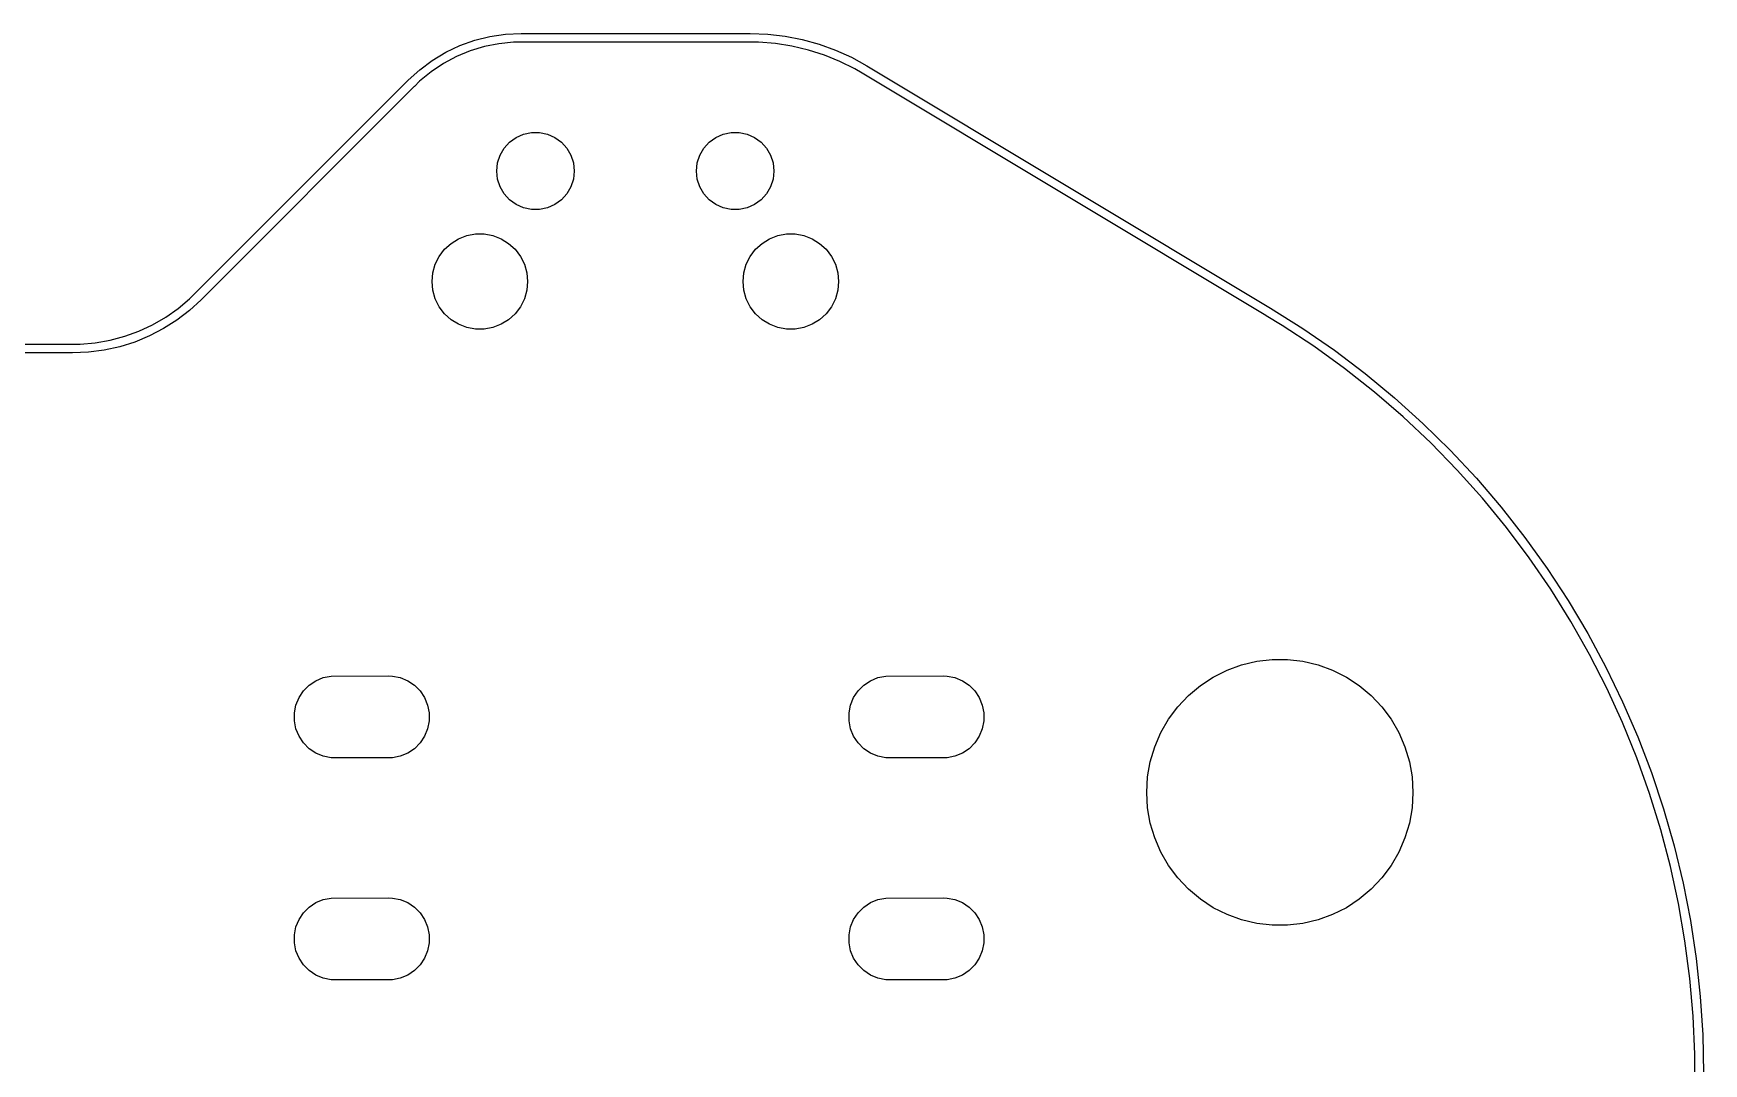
# Model space of a CAD drawing. Extents: x 96 to 246, y -139 to -34.
# Drawn here: x 208.07 to 245.71, y -59.85 to -36.64 of the extents above; entities that cross this region are included whole.
import ezdxf

# ---------------------------------------------------------------- set-up
doc = ezdxf.new("R2010")
doc.units = 0
doc.layers.add('BLACK', color=7, linetype='CONTINUOUS')

msp = doc.modelspace()

# ---------------------------------------------------------------- linework, layer by layer
at = {"layer": 'BLACK', "linetype": 'CONTINUOUS'}
for p, q in [((217.686734, -36.91426), (218.019372, -36.795242)), ((218.019372, -36.795242), (218.362074, -36.709403)), ((218.564912, -36.872977), (218.237267, -36.938145)), ((218.362074, -36.709403), (218.711541, -36.657571)), ((218.897368, -36.840241), (218.564912, -36.872977)), ((218.711541, -36.657571), (219.064405, -36.640245)), ((219.064399, -36.840245), (218.897368, -36.840241)), ((219.064402, -36.840245), (219.064399, -36.840244)), ((219.064399, -36.840244), (219.064399, -36.840245)), ((224.222602, -36.838333), (219.064402, -36.840245)), ((219.064405, -36.640245), (219.071536, -36.642156)), ((219.071536, -36.642156), (224.229732, -36.640245)), ((224.229735, -36.840245), (224.222602, -36.838333)), ((224.229732, -36.640245), (224.229733, -36.640245)), ((224.229733, -36.640245), (224.229734, -36.640245)), ((224.229734, -36.640245), (224.623077, -36.655431)), ((224.418978, -36.840208), (224.229735, -36.840245)), ((224.796336, -36.869395), (224.418978, -36.840208)), ((224.623077, -36.655431), (225.014079, -36.700911)), ((225.170319, -36.9276), (224.796336, -36.869395)), ((225.014079, -36.700911), (225.400408, -36.776412)), ((225.400408, -36.776412), (225.779763, -36.881485)), ((225.779763, -36.881485), (226.149884, -37.015505)), ((216.780579, -37.457401), (217.06434, -37.246942)), ((217.06434, -37.246942), (217.367365, -37.065312)), ((217.608954, -37.162957), (217.314337, -37.320435)), ((217.367365, -37.065312), (217.686734, -36.91426)), ((217.917588, -37.035116), (217.608954, -37.162957)), ((218.237267, -36.938145), (217.917588, -37.035116)), ((225.538698, -37.014476), (225.170319, -36.9276)), ((225.89928, -37.129507), (225.538698, -37.014476)), ((226.249915, -37.272005), (225.89928, -37.129507)), ((226.149884, -37.015505), (226.508565, -37.177672)), ((226.508565, -37.177672), (226.853671, -37.367021)), ((216.518819, -37.694658), (216.780579, -37.457401)), ((217.036577, -37.506035), (216.778347, -37.717968)), ((217.314337, -37.320435), (217.036577, -37.506035)), ((226.588515, -37.441124), (226.249915, -37.272005)), ((226.750656, -37.53845), (226.588515, -37.441124)), ((226.750764, -37.53853), (226.750656, -37.53845)), ((235.847975, -42.994625), (226.750764, -37.53853)), ((226.853671, -37.367021), (226.853664, -37.367032)), ((226.853664, -37.367032), (226.858811, -37.372355)), ((226.858811, -37.372355), (235.956021, -42.82845)), ((211.721917, -42.494266), (216.518817, -37.69466)), ((216.653837, -37.839777), (211.856936, -42.639385)), ((216.518817, -37.69466), (216.518819, -37.694658)), ((216.660241, -37.83608), (216.653837, -37.839777)), ((216.778347, -37.717968), (216.660241, -37.83608)), ((218.684189, -39.227698), (218.80617, -39.092225)), ((218.684189, -39.227698), (218.80617, -39.092225)), ((218.80617, -39.092225), (218.953652, -38.985073)), ((218.80617, -39.092225), (218.953652, -38.985073)), ((218.953652, -38.985073), (219.120189, -38.910926)), ((218.953652, -38.985073), (219.120189, -38.910926)), ((219.120189, -38.910926), (219.298503, -38.873024)), ((219.120189, -38.910926), (219.298503, -38.873024)), ((219.298503, -38.873024), (219.480801, -38.873024)), ((219.298503, -38.873024), (219.480801, -38.873024)), ((219.480801, -38.873024), (219.659115, -38.910926)), ((219.480801, -38.873024), (219.659115, -38.910926)), ((219.659115, -38.910926), (219.825652, -38.985073)), ((219.659115, -38.910926), (219.825652, -38.985073)), ((219.825652, -38.985073), (219.973134, -39.092225)), ((219.825652, -38.985073), (219.973134, -39.092225)), ((219.973134, -39.092225), (220.095115, -39.227698)), ((219.973134, -39.092225), (220.095115, -39.227698)), ((223.184189, -39.227698), (223.30617, -39.092225)), ((223.184189, -39.227698), (223.30617, -39.092225)), ((223.30617, -39.092225), (223.453652, -38.985073)), ((223.30617, -39.092225), (223.453652, -38.985073)), ((223.453652, -38.985073), (223.620189, -38.910926)), ((223.453652, -38.985073), (223.620189, -38.910926)), ((223.620189, -38.910926), (223.798503, -38.873024)), ((223.620189, -38.910926), (223.798503, -38.873024)), ((223.798503, -38.873024), (223.980801, -38.873024)), ((223.798503, -38.873024), (223.980801, -38.873024)), ((223.980801, -38.873024), (224.159115, -38.910926)), ((223.980801, -38.873024), (224.159115, -38.910926)), ((224.159115, -38.910926), (224.325652, -38.985073)), ((224.159115, -38.910926), (224.325652, -38.985073)), ((224.325652, -38.985073), (224.473134, -39.092225)), ((224.325652, -38.985073), (224.473134, -39.092225)), ((224.473134, -39.092225), (224.595115, -39.227698)), ((224.473134, -39.092225), (224.595115, -39.227698)), ((218.536707, -39.558948), (218.59304, -39.385573)), ((218.536707, -39.558948), (218.59304, -39.385573)), ((218.59304, -39.385573), (218.684189, -39.227698)), ((218.59304, -39.385573), (218.684189, -39.227698)), ((220.095115, -39.227698), (220.186264, -39.385573)), ((220.095115, -39.227698), (220.186264, -39.385573)), ((220.186264, -39.385573), (220.242597, -39.558948)), ((220.186264, -39.385573), (220.242597, -39.558948)), ((223.036707, -39.558948), (223.09304, -39.385573)), ((223.036707, -39.558948), (223.09304, -39.385573)), ((223.09304, -39.385573), (223.184189, -39.227698)), ((223.09304, -39.385573), (223.184189, -39.227698)), ((224.595115, -39.227698), (224.686264, -39.385573)), ((224.595115, -39.227698), (224.686264, -39.385573)), ((224.686264, -39.385573), (224.742597, -39.558948)), ((224.686264, -39.385573), (224.742597, -39.558948)), ((218.517652, -39.740247), (218.536707, -39.558948)), ((218.517652, -39.740247), (218.536707, -39.558948)), ((218.536707, -39.921546), (218.517652, -39.740247)), ((218.536707, -39.921546), (218.517652, -39.740247)), ((220.242597, -39.558948), (220.261652, -39.740247)), ((220.242597, -39.558948), (220.261652, -39.740247)), ((220.261652, -39.740247), (220.242597, -39.921546)), ((220.261652, -39.740247), (220.242597, -39.921546)), ((223.017652, -39.740247), (223.036707, -39.558948)), ((223.017652, -39.740247), (223.036707, -39.558948)), ((223.036707, -39.921546), (223.017652, -39.740247)), ((223.036707, -39.921546), (223.017652, -39.740247)), ((224.742597, -39.558948), (224.761652, -39.740247)), ((224.742597, -39.558948), (224.761652, -39.740247)), ((224.761652, -39.740247), (224.742597, -39.921546)), ((224.761652, -39.740247), (224.742597, -39.921546)), ((218.59304, -40.094921), (218.536707, -39.921546)), ((218.59304, -40.094921), (218.536707, -39.921546)), ((218.684189, -40.252796), (218.59304, -40.094921)), ((218.684189, -40.252796), (218.59304, -40.094921)), ((218.80617, -40.388269), (218.684189, -40.252796)), ((218.80617, -40.388269), (218.684189, -40.252796)), ((220.095115, -40.252796), (219.973134, -40.388269)), ((220.095115, -40.252796), (219.973134, -40.388269)), ((220.186264, -40.094921), (220.095115, -40.252796)), ((220.186264, -40.094921), (220.095115, -40.252796)), ((220.242597, -39.921546), (220.186264, -40.094921)), ((220.242597, -39.921546), (220.186264, -40.094921)), ((223.09304, -40.094921), (223.036707, -39.921546)), ((223.09304, -40.094921), (223.036707, -39.921546)), ((223.184189, -40.252796), (223.09304, -40.094921)), ((223.184189, -40.252796), (223.09304, -40.094921)), ((223.30617, -40.388269), (223.184189, -40.252796)), ((223.30617, -40.388269), (223.184189, -40.252796)), ((224.595115, -40.252796), (224.473134, -40.388269)), ((224.595115, -40.252796), (224.473134, -40.388269)), ((224.686264, -40.094921), (224.595115, -40.252796)), ((224.686264, -40.094921), (224.595115, -40.252796)), ((224.742597, -39.921546), (224.686264, -40.094921)), ((224.742597, -39.921546), (224.686264, -40.094921)), ((218.953652, -40.495421), (218.80617, -40.388269)), ((218.953652, -40.495421), (218.80617, -40.388269)), ((219.120189, -40.569568), (218.953652, -40.495421)), ((219.120189, -40.569568), (218.953652, -40.495421)), ((219.298503, -40.60747), (219.120189, -40.569568)), ((219.298503, -40.60747), (219.120189, -40.569568)), ((219.480801, -40.60747), (219.298503, -40.60747)), ((219.480801, -40.60747), (219.298503, -40.60747)), ((219.659115, -40.569568), (219.480801, -40.60747)), ((219.659115, -40.569568), (219.480801, -40.60747)), ((219.825652, -40.495421), (219.659115, -40.569568)), ((219.825652, -40.495421), (219.659115, -40.569568)), ((219.973134, -40.388269), (219.825652, -40.495421)), ((219.973134, -40.388269), (219.825652, -40.495421)), ((223.453652, -40.495421), (223.30617, -40.388269)), ((223.453652, -40.495421), (223.30617, -40.388269)), ((223.620189, -40.569568), (223.453652, -40.495421)), ((223.620189, -40.569568), (223.453652, -40.495421)), ((223.798503, -40.60747), (223.620189, -40.569568)), ((223.798503, -40.60747), (223.620189, -40.569568)), ((223.980801, -40.60747), (223.798503, -40.60747)), ((223.980801, -40.60747), (223.798503, -40.60747)), ((224.159115, -40.569568), (223.980801, -40.60747)), ((224.159115, -40.569568), (223.980801, -40.60747)), ((224.325652, -40.495421), (224.159115, -40.569568)), ((224.325652, -40.495421), (224.159115, -40.569568)), ((224.473134, -40.388269), (224.325652, -40.495421)), ((224.473134, -40.388269), (224.325652, -40.495421)), ((217.338739, -41.504677), (217.485614, -41.370782)), ((217.338739, -41.504677), (217.485614, -41.370782)), ((217.485614, -41.370782), (217.654592, -41.266156)), ((217.485614, -41.370782), (217.654592, -41.266156)), ((217.654592, -41.266156), (217.839917, -41.194361)), ((217.654592, -41.266156), (217.839917, -41.194361)), ((217.839917, -41.194361), (218.035279, -41.157841)), ((217.839917, -41.194361), (218.035279, -41.157841)), ((218.035279, -41.157841), (218.234025, -41.157841)), ((218.035279, -41.157841), (218.234025, -41.157841)), ((218.234025, -41.157841), (218.429387, -41.194361)), ((218.234025, -41.157841), (218.429387, -41.194361)), ((218.429387, -41.194361), (218.614712, -41.266156)), ((218.429387, -41.194361), (218.614712, -41.266156)), ((218.614712, -41.266156), (218.78369, -41.370782)), ((218.614712, -41.266156), (218.78369, -41.370782)), ((218.78369, -41.370782), (218.930565, -41.504677)), ((218.78369, -41.370782), (218.930565, -41.504677)), ((224.348739, -41.504677), (224.495614, -41.370782)), ((224.348739, -41.504677), (224.495614, -41.370782)), ((224.495614, -41.370782), (224.664592, -41.266156)), ((224.495614, -41.370782), (224.664592, -41.266156)), ((224.664592, -41.266156), (224.849917, -41.194361)), ((224.664592, -41.266156), (224.849917, -41.194361)), ((224.849917, -41.194361), (225.045279, -41.157841)), ((224.849917, -41.194361), (225.045279, -41.157841)), ((225.045279, -41.157841), (225.244025, -41.157841)), ((225.045279, -41.157841), (225.244025, -41.157841)), ((225.244025, -41.157841), (225.439387, -41.194361)), ((225.244025, -41.157841), (225.439387, -41.194361)), ((225.439387, -41.194361), (225.624712, -41.266156)), ((225.439387, -41.194361), (225.624712, -41.266156)), ((225.624712, -41.266156), (225.79369, -41.370782)), ((225.624712, -41.266156), (225.79369, -41.370782)), ((225.79369, -41.370782), (225.940565, -41.504677)), ((225.79369, -41.370782), (225.940565, -41.504677)), ((217.130379, -41.84119), (217.218968, -41.66328)), ((217.130379, -41.84119), (217.218968, -41.66328)), ((217.218968, -41.66328), (217.338739, -41.504677)), ((217.218968, -41.66328), (217.338739, -41.504677)), ((218.930565, -41.504677), (219.050336, -41.66328)), ((218.930565, -41.504677), (219.050336, -41.66328)), ((219.050336, -41.66328), (219.138925, -41.84119)), ((219.050336, -41.66328), (219.138925, -41.84119)), ((224.140379, -41.84119), (224.228968, -41.66328)), ((224.140379, -41.84119), (224.228968, -41.66328)), ((224.228968, -41.66328), (224.348739, -41.504677)), ((224.228968, -41.66328), (224.348739, -41.504677)), ((225.940565, -41.504677), (226.060336, -41.66328)), ((225.940565, -41.504677), (226.060336, -41.66328)), ((226.060336, -41.66328), (226.148925, -41.84119)), ((226.060336, -41.66328), (226.148925, -41.84119)), ((217.057652, -42.230247), (217.07599, -42.032349)), ((217.057652, -42.230247), (217.07599, -42.032349)), ((217.07599, -42.032349), (217.130379, -41.84119)), ((217.07599, -42.032349), (217.130379, -41.84119)), ((219.138925, -41.84119), (219.193314, -42.032349)), ((219.138925, -41.84119), (219.193314, -42.032349)), ((219.193314, -42.032349), (219.211652, -42.230247)), ((219.193314, -42.032349), (219.211652, -42.230247)), ((224.067652, -42.230247), (224.08599, -42.032349)), ((224.067652, -42.230247), (224.08599, -42.032349)), ((224.08599, -42.032349), (224.140379, -41.84119)), ((224.08599, -42.032349), (224.140379, -41.84119)), ((226.148925, -41.84119), (226.203314, -42.032349)), ((226.148925, -41.84119), (226.203314, -42.032349)), ((226.203314, -42.032349), (226.221652, -42.230247)), ((226.203314, -42.032349), (226.221652, -42.230247)), ((211.59511, -42.618368), (211.715513, -42.497964)), ((211.715513, -42.497964), (211.715514, -42.497964)), ((211.715514, -42.497964), (211.721917, -42.494266)), ((217.07599, -42.428145), (217.057652, -42.230247)), ((217.07599, -42.428145), (217.057652, -42.230247)), ((217.130379, -42.619304), (217.07599, -42.428145)), ((217.130379, -42.619304), (217.07599, -42.428145)), ((219.193314, -42.428145), (219.138925, -42.619304)), ((219.193314, -42.428145), (219.138925, -42.619304)), ((219.211652, -42.230247), (219.193314, -42.428145)), ((219.211652, -42.230247), (219.193314, -42.428145)), ((224.08599, -42.428145), (224.067652, -42.230247)), ((224.08599, -42.428145), (224.067652, -42.230247)), ((224.140379, -42.619304), (224.08599, -42.428145)), ((224.140379, -42.619304), (224.08599, -42.428145)), ((226.203314, -42.428145), (226.148925, -42.619304)), ((226.203314, -42.428145), (226.148925, -42.619304)), ((226.221652, -42.230247), (226.203314, -42.428145)), ((226.221652, -42.230247), (226.203314, -42.428145)), ((211.055265, -43.032608), (211.334231, -42.837274)), ((211.593229, -42.88103), (211.309464, -43.098772)), ((211.334231, -42.837274), (211.59511, -42.618368)), ((211.856932, -42.639388), (211.593229, -42.88103)), ((211.856936, -42.639385), (211.856932, -42.639388)), ((217.218968, -42.797214), (217.130379, -42.619304)), ((217.218968, -42.797214), (217.130379, -42.619304)), ((217.338739, -42.955817), (217.218968, -42.797214)), ((217.338739, -42.955817), (217.218968, -42.797214)), ((219.050336, -42.797214), (218.930565, -42.955817)), ((219.050336, -42.797214), (218.930565, -42.955817)), ((219.138925, -42.619304), (219.050336, -42.797214)), ((219.138925, -42.619304), (219.050336, -42.797214)), ((224.228968, -42.797214), (224.140379, -42.619304)), ((224.228968, -42.797214), (224.140379, -42.619304)), ((224.348739, -42.955817), (224.228968, -42.797214)), ((224.348739, -42.955817), (224.228968, -42.797214)), ((226.060336, -42.797214), (225.940565, -42.955817)), ((226.060336, -42.797214), (225.940565, -42.955817)), ((226.148925, -42.619304), (226.060336, -42.797214)), ((226.148925, -42.619304), (226.060336, -42.797214)), ((235.956021, -42.82845), (236.686229, -43.288175)), ((210.451688, -43.346807), (210.760336, -43.202885)), ((210.760336, -43.202885), (211.055265, -43.032608)), ((211.309464, -43.098772), (211.007801, -43.290953)), ((217.485614, -43.089712), (217.338739, -42.955817)), ((217.485614, -43.089712), (217.338739, -42.955817)), ((217.654592, -43.194338), (217.485614, -43.089712)), ((217.654592, -43.194338), (217.485614, -43.089712)), ((217.839917, -43.266133), (217.654592, -43.194338)), ((217.839917, -43.266133), (217.654592, -43.194338)), ((218.035279, -43.302653), (217.839917, -43.266133)), ((218.035279, -43.302653), (217.839917, -43.266133)), ((218.429387, -43.266133), (218.234025, -43.302653)), ((218.429387, -43.266133), (218.234025, -43.302653)), ((218.614712, -43.194338), (218.429387, -43.266133)), ((218.614712, -43.194338), (218.429387, -43.266133)), ((218.78369, -43.089712), (218.614712, -43.194338)), ((218.78369, -43.089712), (218.614712, -43.194338)), ((218.930565, -42.955817), (218.78369, -43.089712)), ((218.930565, -42.955817), (218.78369, -43.089712)), ((224.495614, -43.089712), (224.348739, -42.955817)), ((224.495614, -43.089712), (224.348739, -42.955817)), ((224.664592, -43.194338), (224.495614, -43.089712)), ((224.664592, -43.194338), (224.495614, -43.089712)), ((224.849917, -43.266133), (224.664592, -43.194338)), ((224.849917, -43.266133), (224.664592, -43.194338)), ((225.045279, -43.302653), (224.849917, -43.266133)), ((225.045279, -43.302653), (224.849917, -43.266133)), ((225.439387, -43.266133), (225.244025, -43.302653)), ((225.439387, -43.266133), (225.244025, -43.302653)), ((225.624712, -43.194338), (225.439387, -43.266133)), ((225.624712, -43.194338), (225.439387, -43.266133)), ((225.79369, -43.089712), (225.624712, -43.194338)), ((225.79369, -43.089712), (225.624712, -43.194338)), ((225.940565, -42.955817), (225.79369, -43.089712)), ((225.940565, -42.955817), (225.79369, -43.089712)), ((235.853121, -42.999948), (235.847975, -42.994625)), ((236.21949, -43.219745), (235.853121, -42.999948)), ((236.932662, -43.690417), (236.21949, -43.219745)), ((203.649542, -43.642158), (208.957798, -43.640247)), ((208.957798, -43.640247), (208.9578, -43.640247)), ((208.9578, -43.640247), (208.957801, -43.640247)), ((208.957801, -43.640247), (208.957801, -43.640219)), ((208.957801, -43.640219), (209.128078, -43.640223)), ((209.128078, -43.640223), (209.467337, -43.610549)), ((209.467337, -43.610549), (209.802719, -43.551418)), ((209.802719, -43.551418), (210.13167, -43.463281)), ((210.360082, -43.592984), (210.018956, -43.700536)), ((210.13167, -43.463281), (210.451688, -43.346807)), ((210.690535, -43.456109), (210.360082, -43.592984)), ((211.007801, -43.290953), (210.690535, -43.456109)), ((218.234025, -43.302653), (218.035279, -43.302653)), ((218.234025, -43.302653), (218.035279, -43.302653)), ((225.244025, -43.302653), (225.045279, -43.302653)), ((225.244025, -43.302653), (225.045279, -43.302653)), ((236.686229, -43.288175), (237.396033, -43.778817)), ((208.950662, -43.838335), (203.642408, -43.840247)), ((208.957795, -43.840247), (208.950662, -43.838335)), ((209.315134, -43.824626), (208.957795, -43.840219)), ((208.957795, -43.840219), (208.957795, -43.840247)), ((209.669754, -43.777946), (209.315134, -43.824626)), ((210.018956, -43.700536), (209.669754, -43.777946)), ((237.624976, -44.191265), (236.932662, -43.690417)), ((237.396033, -43.778817), (238.084126, -44.299471)), ((238.295155, -44.721365), (237.624976, -44.191265)), ((238.084126, -44.299471), (238.749239, -44.849177)), ((238.941966, -45.279739), (238.295155, -44.721365)), ((238.749239, -44.849177), (239.390146, -45.426923)), ((239.564216, -45.86536), (238.941966, -45.279739)), ((239.390146, -45.426923), (240.005666, -46.031643)), ((240.160759, -46.477147), (239.564216, -45.86536)), ((240.005666, -46.031643), (240.594665, -46.662224)), ((240.730494, -47.113974), (240.160759, -46.477147)), ((240.594665, -46.662224), (241.156057, -47.317503)), ((241.272372, -47.774667), (240.730494, -47.113974)), ((241.156057, -47.317503), (241.688808, -47.996273)), ((241.785395, -48.458007), (241.272372, -47.774667)), ((241.688808, -47.996273), (242.191936, -48.697282)), ((242.268617, -49.162736), (241.785395, -48.458007)), ((242.191936, -48.697282), (242.664513, -49.419239)), ((242.721147, -49.887556), (242.268617, -49.162736)), ((242.664513, -49.419239), (243.10567, -50.160814)), ((243.142152, -50.631129), (242.721147, -49.887556)), ((243.10567, -50.160814), (243.514592, -50.920639)), ((235.304242, -50.866278), (235.643707, -50.785824)), ((235.304242, -50.866278), (235.643707, -50.785824)), ((235.643707, -50.785824), (235.990218, -50.745323)), ((235.643707, -50.785824), (235.990218, -50.745323)), ((235.990218, -50.745323), (236.339086, -50.745323)), ((235.990218, -50.745323), (236.339086, -50.745323)), ((236.339086, -50.745323), (236.685597, -50.785824)), ((236.339086, -50.745323), (236.685597, -50.785824)), ((236.685597, -50.785824), (237.025062, -50.866278)), ((236.685597, -50.785824), (237.025062, -50.866278)), ((243.530855, -51.392087), (243.142152, -50.631129)), ((214.43961, -51.22447), (214.607139, -51.155077)), ((214.43961, -51.22447), (214.607139, -51.155077)), ((214.607139, -51.155077), (214.784986, -51.119701)), ((214.607139, -51.155077), (214.784986, -51.119701)), ((214.784986, -51.119701), (216.073652, -51.115247)), ((214.784986, -51.119701), (216.073652, -51.115247)), ((216.073652, -51.115247), (216.164318, -51.119701)), ((216.073652, -51.115247), (216.164318, -51.119701)), ((216.164318, -51.119701), (216.342165, -51.155077)), ((216.164318, -51.119701), (216.342165, -51.155077)), ((216.342165, -51.155077), (216.509694, -51.22447)), ((216.342165, -51.155077), (216.509694, -51.22447)), ((226.93961, -51.22447), (227.107139, -51.155077)), ((226.93961, -51.22447), (227.107139, -51.155077)), ((227.107139, -51.155077), (227.284986, -51.119701)), ((227.107139, -51.155077), (227.284986, -51.119701)), ((227.284986, -51.119701), (228.573652, -51.115247)), ((227.284986, -51.119701), (228.573652, -51.115247)), ((228.573652, -51.115247), (228.664318, -51.119701)), ((228.573652, -51.115247), (228.664318, -51.119701)), ((228.664318, -51.119701), (228.842165, -51.155077)), ((228.664318, -51.119701), (228.842165, -51.155077)), ((228.842165, -51.155077), (229.009694, -51.22447)), ((228.842165, -51.155077), (229.009694, -51.22447)), ((234.373176, -51.333877), (234.664652, -51.142171)), ((234.373176, -51.333877), (234.664652, -51.142171)), ((234.664652, -51.142171), (234.976413, -50.985599)), ((234.664652, -51.142171), (234.976413, -50.985599)), ((234.976413, -50.985599), (235.304242, -50.866278)), ((234.976413, -50.985599), (235.304242, -50.866278)), ((237.025062, -50.866278), (237.352891, -50.985599)), ((237.025062, -50.866278), (237.352891, -50.985599)), ((237.352891, -50.985599), (237.664652, -51.142171)), ((237.352891, -50.985599), (237.664652, -51.142171)), ((237.664652, -51.142171), (237.956128, -51.333877)), ((237.664652, -51.142171), (237.956128, -51.333877)), ((243.514592, -50.920639), (243.890527, -51.697314)), ((214.059875, -51.604205), (214.160617, -51.453433)), ((214.059875, -51.604205), (214.160617, -51.453433)), ((214.160617, -51.453433), (214.288838, -51.325212)), ((214.160617, -51.453433), (214.288838, -51.325212)), ((214.288838, -51.325212), (214.43961, -51.22447)), ((214.288838, -51.325212), (214.43961, -51.22447)), ((216.509694, -51.22447), (216.660466, -51.325212)), ((216.509694, -51.22447), (216.660466, -51.325212)), ((216.660466, -51.325212), (216.788687, -51.453433)), ((216.660466, -51.325212), (216.788687, -51.453433)), ((216.788687, -51.453433), (216.889429, -51.604205)), ((216.788687, -51.453433), (216.889429, -51.604205)), ((226.559875, -51.604205), (226.660617, -51.453433)), ((226.559875, -51.604205), (226.660617, -51.453433)), ((226.660617, -51.453433), (226.788838, -51.325212)), ((226.660617, -51.453433), (226.788838, -51.325212)), ((226.788838, -51.325212), (226.93961, -51.22447)), ((226.788838, -51.325212), (226.93961, -51.22447)), ((229.009694, -51.22447), (229.160466, -51.325212)), ((229.009694, -51.22447), (229.160466, -51.325212)), ((229.160466, -51.325212), (229.288687, -51.453433)), ((229.160466, -51.325212), (229.288687, -51.453433)), ((229.288687, -51.453433), (229.389429, -51.604205)), ((229.288687, -51.453433), (229.389429, -51.604205)), ((233.866519, -51.811884), (234.105927, -51.558126)), ((233.866519, -51.811884), (234.105927, -51.558126)), ((234.105927, -51.558126), (234.373176, -51.333877)), ((234.105927, -51.558126), (234.373176, -51.333877)), ((237.956128, -51.333877), (238.223377, -51.558126)), ((237.956128, -51.333877), (238.223377, -51.558126)), ((238.223377, -51.558126), (238.462785, -51.811884)), ((238.223377, -51.558126), (238.462785, -51.811884)), ((243.886541, -52.169026), (243.530855, -51.392087)), ((213.955106, -51.949581), (213.990482, -51.771734)), ((213.955106, -51.949581), (213.990482, -51.771734)), ((213.990482, -51.771734), (214.059875, -51.604205)), ((213.990482, -51.771734), (214.059875, -51.604205)), ((216.889429, -51.604205), (216.958822, -51.771734)), ((216.889429, -51.604205), (216.958822, -51.771734)), ((216.958822, -51.771734), (216.994198, -51.949581)), ((216.958822, -51.771734), (216.994198, -51.949581)), ((226.455106, -51.949581), (226.490482, -51.771734)), ((226.455106, -51.949581), (226.490482, -51.771734)), ((226.490482, -51.771734), (226.559875, -51.604205)), ((226.490482, -51.771734), (226.559875, -51.604205)), ((229.389429, -51.604205), (229.458822, -51.771734)), ((229.389429, -51.604205), (229.458822, -51.771734)), ((229.458822, -51.771734), (229.494198, -51.949581)), ((229.458822, -51.771734), (229.494198, -51.949581)), ((233.658189, -52.09172), (233.866519, -51.811884)), ((233.658189, -52.09172), (233.866519, -51.811884)), ((238.462785, -51.811884), (238.671115, -52.09172)), ((238.462785, -51.811884), (238.671115, -52.09172)), ((243.890527, -51.697314), (244.232781, -52.489409)), ((213.955106, -52.130913), (213.955106, -51.949581)), ((213.955106, -52.130913), (213.955106, -51.949581)), ((213.990482, -52.30876), (213.955106, -52.130913)), ((213.990482, -52.30876), (213.955106, -52.130913)), ((214.059875, -52.476289), (213.990482, -52.30876)), ((214.059875, -52.476289), (213.990482, -52.30876)), ((216.958822, -52.30876), (216.889429, -52.476289)), ((216.958822, -52.30876), (216.889429, -52.476289)), ((216.994198, -52.130913), (216.958822, -52.30876)), ((216.994198, -52.130913), (216.958822, -52.30876)), ((216.994198, -51.949581), (216.994198, -52.130913)), ((216.994198, -51.949581), (216.994198, -52.130913)), ((226.455106, -52.130913), (226.455106, -51.949581)), ((226.455106, -52.130913), (226.455106, -51.949581)), ((226.490482, -52.30876), (226.455106, -52.130913)), ((226.490482, -52.30876), (226.455106, -52.130913)), ((226.559875, -52.476289), (226.490482, -52.30876)), ((226.559875, -52.476289), (226.490482, -52.30876)), ((229.458822, -52.30876), (229.389429, -52.476289)), ((229.458822, -52.30876), (229.389429, -52.476289)), ((229.494198, -52.130913), (229.458822, -52.30876)), ((229.494198, -52.130913), (229.458822, -52.30876)), ((229.494198, -51.949581), (229.494198, -52.130913)), ((229.494198, -51.949581), (229.494198, -52.130913)), ((233.483754, -52.393849), (233.658189, -52.09172)), ((233.483754, -52.393849), (233.658189, -52.09172)), ((238.671115, -52.09172), (238.84555, -52.393849)), ((238.671115, -52.09172), (238.84555, -52.393849)), ((244.208553, -52.960515), (243.886541, -52.169026)), ((214.160617, -52.627061), (214.059875, -52.476289)), ((214.160617, -52.627061), (214.059875, -52.476289)), ((214.288838, -52.755282), (214.160617, -52.627061)), ((214.288838, -52.755282), (214.160617, -52.627061)), ((216.788687, -52.627061), (216.660466, -52.755282)), ((216.788687, -52.627061), (216.660466, -52.755282)), ((216.889429, -52.476289), (216.788687, -52.627061)), ((216.889429, -52.476289), (216.788687, -52.627061)), ((226.660617, -52.627061), (226.559875, -52.476289)), ((226.660617, -52.627061), (226.559875, -52.476289)), ((226.788838, -52.755282), (226.660617, -52.627061)), ((226.788838, -52.755282), (226.660617, -52.627061)), ((229.288687, -52.627061), (229.160466, -52.755282)), ((229.288687, -52.627061), (229.160466, -52.755282)), ((229.389429, -52.476289), (229.288687, -52.627061)), ((229.389429, -52.476289), (229.288687, -52.627061)), ((233.345574, -52.714187), (233.483754, -52.393849)), ((233.345574, -52.714187), (233.483754, -52.393849)), ((238.84555, -52.393849), (238.98373, -52.714187)), ((238.84555, -52.393849), (238.98373, -52.714187)), ((244.232781, -52.489409), (244.540724, -53.295463)), ((214.43961, -52.856024), (214.288838, -52.755282)), ((214.43961, -52.856024), (214.288838, -52.755282)), ((214.607139, -52.925417), (214.43961, -52.856024)), ((214.607139, -52.925417), (214.43961, -52.856024)), ((214.784986, -52.960793), (214.607139, -52.925417)), ((214.784986, -52.960793), (214.607139, -52.925417)), ((214.875652, -52.965247), (214.784986, -52.960793)), ((214.875652, -52.965247), (214.784986, -52.960793)), ((216.164318, -52.960793), (214.875652, -52.965247)), ((216.164318, -52.960793), (214.875652, -52.965247)), ((216.342165, -52.925417), (216.164318, -52.960793)), ((216.342165, -52.925417), (216.164318, -52.960793)), ((216.509694, -52.856024), (216.342165, -52.925417)), ((216.509694, -52.856024), (216.342165, -52.925417)), ((216.660466, -52.755282), (216.509694, -52.856024)), ((216.660466, -52.755282), (216.509694, -52.856024)), ((226.93961, -52.856024), (226.788838, -52.755282)), ((226.93961, -52.856024), (226.788838, -52.755282)), ((227.107139, -52.925417), (226.93961, -52.856024)), ((227.107139, -52.925417), (226.93961, -52.856024)), ((227.284986, -52.960793), (227.107139, -52.925417)), ((227.284986, -52.960793), (227.107139, -52.925417)), ((227.375652, -52.965247), (227.284986, -52.960793)), ((227.375652, -52.965247), (227.284986, -52.960793)), ((228.664318, -52.960793), (227.375652, -52.965247)), ((228.664318, -52.960793), (227.375652, -52.965247)), ((228.842165, -52.925417), (228.664318, -52.960793)), ((228.842165, -52.925417), (228.664318, -52.960793)), ((229.009694, -52.856024), (228.842165, -52.925417)), ((229.009694, -52.856024), (228.842165, -52.925417)), ((229.160466, -52.755282), (229.009694, -52.856024)), ((229.160466, -52.755282), (229.009694, -52.856024)), ((233.184937, -53.391968), (233.245517, -53.048399)), ((233.184937, -53.391968), (233.245517, -53.048399)), ((233.245517, -53.048399), (233.345574, -52.714187)), ((233.245517, -53.048399), (233.345574, -52.714187)), ((238.98373, -52.714187), (239.083787, -53.048399)), ((238.98373, -52.714187), (239.083787, -53.048399)), ((239.083787, -53.048399), (239.144367, -53.391968)), ((239.083787, -53.048399), (239.144367, -53.391968)), ((244.496299, -53.765095), (244.208553, -52.960515)), ((233.164652, -53.740247), (233.184937, -53.391968)), ((233.164652, -53.740247), (233.184937, -53.391968)), ((239.144367, -53.391968), (239.164652, -53.740247)), ((239.144367, -53.391968), (239.164652, -53.740247)), ((244.540724, -53.295463), (244.813788, -54.113991)), ((233.184937, -54.088526), (233.164652, -53.740247)), ((233.184937, -54.088526), (233.164652, -53.740247)), ((239.164652, -53.740247), (239.144367, -54.088526)), ((239.164652, -53.740247), (239.144367, -54.088526)), ((244.749247, -54.581283), (244.496299, -53.765095)), ((233.245517, -54.432095), (233.184937, -54.088526)), ((233.245517, -54.432095), (233.184937, -54.088526)), ((239.144367, -54.088526), (239.083787, -54.432095)), ((239.144367, -54.088526), (239.083787, -54.432095)), ((244.813788, -54.113991), (245.05147, -54.943484)), ((233.345574, -54.766307), (233.245517, -54.432095)), ((233.345574, -54.766307), (233.245517, -54.432095)), ((239.083787, -54.432095), (238.98373, -54.766307)), ((239.083787, -54.432095), (238.98373, -54.766307)), ((233.483754, -55.086645), (233.345574, -54.766307)), ((233.483754, -55.086645), (233.345574, -54.766307)), ((238.98373, -54.766307), (238.84555, -55.086645)), ((238.98373, -54.766307), (238.84555, -55.086645)), ((244.966933, -55.407576), (244.749247, -54.581283)), ((245.05147, -54.943484), (245.253332, -55.782414)), ((233.658189, -55.388774), (233.483754, -55.086645)), ((233.658189, -55.388774), (233.483754, -55.086645)), ((238.84555, -55.086645), (238.671115, -55.388774)), ((238.84555, -55.086645), (238.671115, -55.388774)), ((233.866519, -55.66861), (233.658189, -55.388774)), ((233.866519, -55.66861), (233.658189, -55.388774)), ((234.105927, -55.922368), (233.866519, -55.66861)), ((234.105927, -55.922368), (233.866519, -55.66861)), ((238.462785, -55.66861), (238.223377, -55.922368)), ((238.462785, -55.66861), (238.223377, -55.922368)), ((238.671115, -55.388774), (238.462785, -55.66861)), ((238.671115, -55.388774), (238.462785, -55.66861)), ((245.148954, -56.24245), (244.966933, -55.407576)), ((234.373176, -56.146617), (234.105927, -55.922368)), ((234.373176, -56.146617), (234.105927, -55.922368)), ((238.223377, -55.922368), (237.956128, -56.146617)), ((238.223377, -55.922368), (237.956128, -56.146617)), ((245.253332, -55.782414), (245.419001, -56.629235)), ((214.059875, -56.604205), (214.160617, -56.453433)), ((214.059875, -56.604205), (214.160617, -56.453433)), ((214.160617, -56.453433), (214.288838, -56.325212)), ((214.160617, -56.453433), (214.288838, -56.325212)), ((214.288838, -56.325212), (214.43961, -56.22447)), ((214.288838, -56.325212), (214.43961, -56.22447)), ((214.43961, -56.22447), (214.607139, -56.155077)), ((214.43961, -56.22447), (214.607139, -56.155077)), ((214.607139, -56.155077), (214.784986, -56.119701)), ((214.607139, -56.155077), (214.784986, -56.119701)), ((214.784986, -56.119701), (216.073652, -56.115247)), ((214.784986, -56.119701), (216.073652, -56.115247)), ((216.073652, -56.115247), (216.164318, -56.119701)), ((216.073652, -56.115247), (216.164318, -56.119701)), ((216.164318, -56.119701), (216.342165, -56.155077)), ((216.164318, -56.119701), (216.342165, -56.155077)), ((216.342165, -56.155077), (216.509694, -56.22447)), ((216.342165, -56.155077), (216.509694, -56.22447)), ((216.509694, -56.22447), (216.660466, -56.325212)), ((216.509694, -56.22447), (216.660466, -56.325212)), ((216.660466, -56.325212), (216.788687, -56.453433)), ((216.660466, -56.325212), (216.788687, -56.453433)), ((216.788687, -56.453433), (216.889429, -56.604205)), ((216.788687, -56.453433), (216.889429, -56.604205)), ((226.559875, -56.604205), (226.660617, -56.453433)), ((226.559875, -56.604205), (226.660617, -56.453433)), ((226.660617, -56.453433), (226.788838, -56.325212)), ((226.660617, -56.453433), (226.788838, -56.325212)), ((226.788838, -56.325212), (226.93961, -56.22447)), ((226.788838, -56.325212), (226.93961, -56.22447)), ((226.93961, -56.22447), (227.107139, -56.155077)), ((226.93961, -56.22447), (227.107139, -56.155077)), ((227.107139, -56.155077), (227.284986, -56.119701)), ((227.107139, -56.155077), (227.284986, -56.119701)), ((227.284986, -56.119701), (228.573652, -56.115247)), ((227.284986, -56.119701), (228.573652, -56.115247)), ((228.573652, -56.115247), (228.664318, -56.119701)), ((228.573652, -56.115247), (228.664318, -56.119701)), ((228.664318, -56.119701), (228.842165, -56.155077)), ((228.664318, -56.119701), (228.842165, -56.155077)), ((228.842165, -56.155077), (229.009694, -56.22447)), ((228.842165, -56.155077), (229.009694, -56.22447)), ((229.009694, -56.22447), (229.160466, -56.325212)), ((229.009694, -56.22447), (229.160466, -56.325212)), ((229.160466, -56.325212), (229.288687, -56.453433)), ((229.160466, -56.325212), (229.288687, -56.453433)), ((229.288687, -56.453433), (229.389429, -56.604205)), ((229.288687, -56.453433), (229.389429, -56.604205)), ((234.664652, -56.338323), (234.373176, -56.146617)), ((234.664652, -56.338323), (234.373176, -56.146617)), ((234.976413, -56.494895), (234.664652, -56.338323)), ((234.976413, -56.494895), (234.664652, -56.338323)), ((237.664652, -56.338323), (237.352891, -56.494895)), ((237.664652, -56.338323), (237.352891, -56.494895)), ((237.956128, -56.146617), (237.664652, -56.338323)), ((237.956128, -56.146617), (237.664652, -56.338323)), ((245.294976, -57.084367), (245.148954, -56.24245)), ((213.955106, -56.949581), (213.990482, -56.771734)), ((213.955106, -56.949581), (213.990482, -56.771734)), ((213.990482, -56.771734), (214.059875, -56.604205)), ((213.990482, -56.771734), (214.059875, -56.604205)), ((216.889429, -56.604205), (216.958822, -56.771734)), ((216.889429, -56.604205), (216.958822, -56.771734)), ((216.958822, -56.771734), (216.994198, -56.949581)), ((216.958822, -56.771734), (216.994198, -56.949581)), ((226.455106, -56.949581), (226.490482, -56.771734)), ((226.455106, -56.949581), (226.490482, -56.771734)), ((226.490482, -56.771734), (226.559875, -56.604205)), ((226.490482, -56.771734), (226.559875, -56.604205)), ((229.389429, -56.604205), (229.458822, -56.771734)), ((229.389429, -56.604205), (229.458822, -56.771734)), ((229.458822, -56.771734), (229.494198, -56.949581)), ((229.458822, -56.771734), (229.494198, -56.949581)), ((235.304242, -56.614216), (234.976413, -56.494895)), ((235.304242, -56.614216), (234.976413, -56.494895)), ((235.643707, -56.69467), (235.304242, -56.614216)), ((235.643707, -56.69467), (235.304242, -56.614216)), ((235.990218, -56.735171), (235.643707, -56.69467)), ((235.990218, -56.735171), (235.643707, -56.69467)), ((236.339086, -56.735171), (235.990218, -56.735171)), ((236.339086, -56.735171), (235.990218, -56.735171)), ((236.685597, -56.69467), (236.339086, -56.735171)), ((236.685597, -56.69467), (236.339086, -56.735171)), ((237.025062, -56.614216), (236.685597, -56.69467)), ((237.025062, -56.614216), (236.685597, -56.69467)), ((237.352891, -56.494895), (237.025062, -56.614216)), ((237.352891, -56.494895), (237.025062, -56.614216)), ((245.419001, -56.629235), (245.548174, -57.482385)), ((213.955106, -57.130913), (213.955106, -56.949581)), ((213.955106, -57.130913), (213.955106, -56.949581)), ((213.990482, -57.30876), (213.955106, -57.130913)), ((213.990482, -57.30876), (213.955106, -57.130913)), ((216.994198, -57.130913), (216.958822, -57.30876)), ((216.994198, -57.130913), (216.958822, -57.30876)), ((216.994198, -56.949581), (216.994198, -57.130913)), ((216.994198, -56.949581), (216.994198, -57.130913)), ((226.455106, -57.130913), (226.455106, -56.949581)), ((226.455106, -57.130913), (226.455106, -56.949581)), ((226.490482, -57.30876), (226.455106, -57.130913)), ((226.490482, -57.30876), (226.455106, -57.130913)), ((229.494198, -57.130913), (229.458822, -57.30876)), ((229.494198, -57.130913), (229.458822, -57.30876)), ((229.494198, -56.949581), (229.494198, -57.130913)), ((229.494198, -56.949581), (229.494198, -57.130913)), ((245.404729, -57.931775), (245.294976, -57.084367)), ((214.059875, -57.476289), (213.990482, -57.30876)), ((214.059875, -57.476289), (213.990482, -57.30876)), ((214.160617, -57.627061), (214.059875, -57.476289)), ((214.160617, -57.627061), (214.059875, -57.476289)), ((216.889429, -57.476289), (216.788687, -57.627061)), ((216.889429, -57.476289), (216.788687, -57.627061)), ((216.958822, -57.30876), (216.889429, -57.476289)), ((216.958822, -57.30876), (216.889429, -57.476289)), ((226.559875, -57.476289), (226.490482, -57.30876)), ((226.559875, -57.476289), (226.490482, -57.30876)), ((226.660617, -57.627061), (226.559875, -57.476289)), ((226.660617, -57.627061), (226.559875, -57.476289)), ((229.389429, -57.476289), (229.288687, -57.627061)), ((229.389429, -57.476289), (229.288687, -57.627061)), ((229.458822, -57.30876), (229.389429, -57.476289)), ((229.458822, -57.30876), (229.389429, -57.476289)), ((245.548174, -57.482385), (245.640611, -58.340294)), ((214.288838, -57.755282), (214.160617, -57.627061)), ((214.288838, -57.755282), (214.160617, -57.627061)), ((214.43961, -57.856024), (214.288838, -57.755282)), ((214.43961, -57.856024), (214.288838, -57.755282)), ((214.607139, -57.925417), (214.43961, -57.856024)), ((214.607139, -57.925417), (214.43961, -57.856024)), ((214.784986, -57.960793), (214.607139, -57.925417)), ((214.784986, -57.960793), (214.607139, -57.925417)), ((214.875652, -57.965247), (214.784986, -57.960793)), ((214.875652, -57.965247), (214.784986, -57.960793)), ((216.164318, -57.960793), (214.875652, -57.965247)), ((216.164318, -57.960793), (214.875652, -57.965247)), ((216.342165, -57.925417), (216.164318, -57.960793)), ((216.342165, -57.925417), (216.164318, -57.960793)), ((216.509694, -57.856024), (216.342165, -57.925417)), ((216.509694, -57.856024), (216.342165, -57.925417)), ((216.660466, -57.755282), (216.509694, -57.856024)), ((216.660466, -57.755282), (216.509694, -57.856024)), ((216.788687, -57.627061), (216.660466, -57.755282)), ((216.788687, -57.627061), (216.660466, -57.755282)), ((226.788838, -57.755282), (226.660617, -57.627061)), ((226.788838, -57.755282), (226.660617, -57.627061)), ((226.93961, -57.856024), (226.788838, -57.755282)), ((226.93961, -57.856024), (226.788838, -57.755282)), ((227.107139, -57.925417), (226.93961, -57.856024)), ((227.107139, -57.925417), (226.93961, -57.856024)), ((227.284986, -57.960793), (227.107139, -57.925417)), ((227.284986, -57.960793), (227.107139, -57.925417)), ((227.375652, -57.965247), (227.284986, -57.960793)), ((227.375652, -57.965247), (227.284986, -57.960793)), ((228.664318, -57.960793), (227.375652, -57.965247)), ((228.664318, -57.960793), (227.375652, -57.965247)), ((228.842165, -57.925417), (228.664318, -57.960793)), ((228.842165, -57.925417), (228.664318, -57.960793)), ((229.009694, -57.856024), (228.842165, -57.925417)), ((229.009694, -57.856024), (228.842165, -57.925417)), ((229.160466, -57.755282), (229.009694, -57.856024)), ((229.160466, -57.755282), (229.009694, -57.856024)), ((229.288687, -57.627061), (229.160466, -57.755282)), ((229.288687, -57.627061), (229.160466, -57.755282)), ((245.478011, -58.783113), (245.404729, -57.931775)), ((245.640611, -58.340294), (245.696142, -59.201379)), ((245.514686, -59.636812), (245.478011, -58.783113)), ((245.696142, -59.201379), (245.714665, -60.064055)), ((245.514665, -60.063922), (245.514686, -59.636812))]:
    msp.add_line(p, q, dxfattribs=at)

doc.saveas('drawing.dxf')
